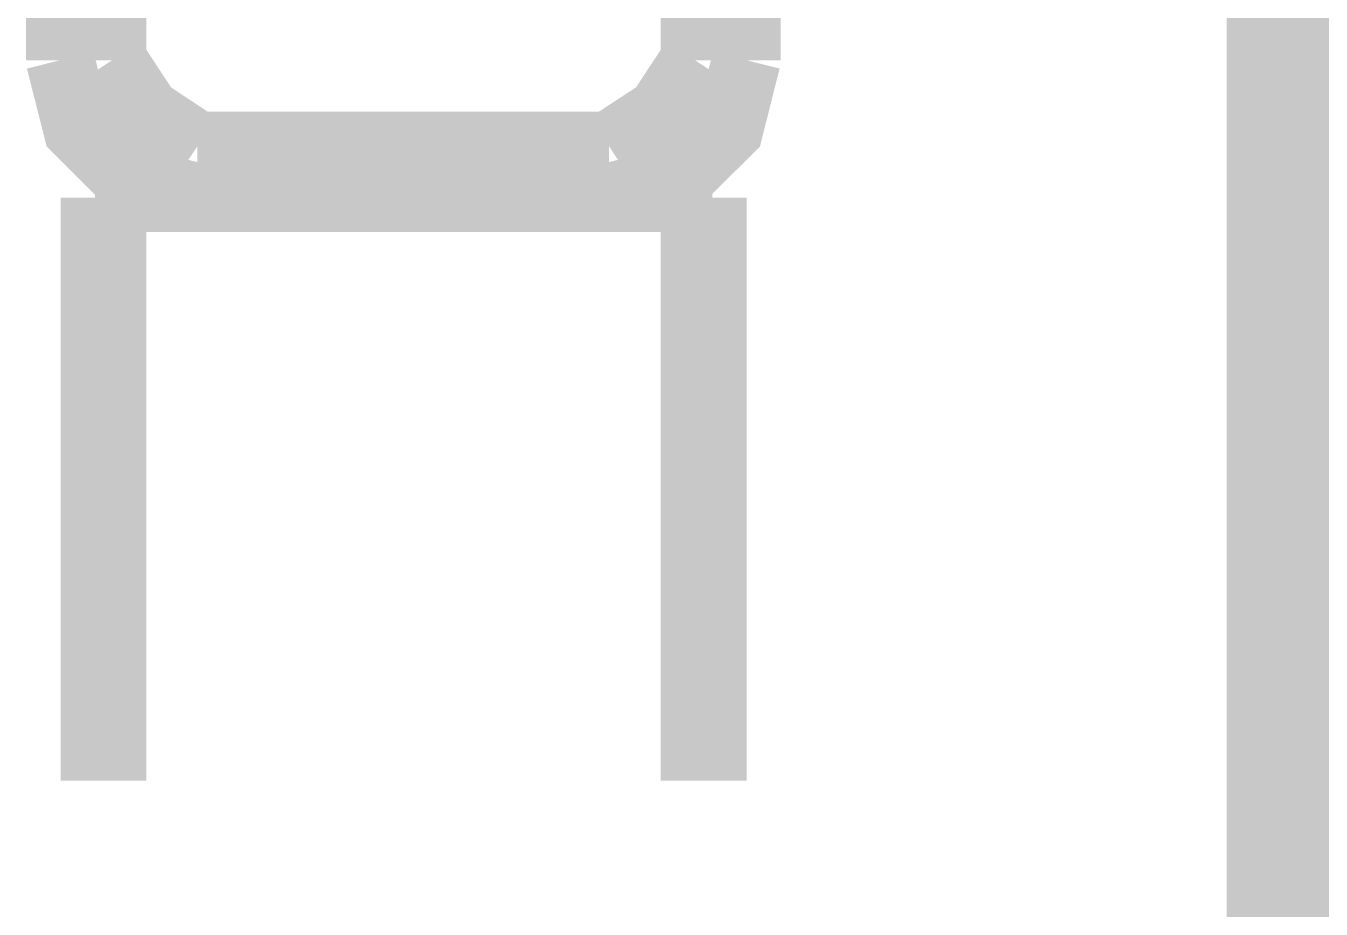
# Model space of a CAD drawing. Extents: x 0.1 to 11.6, y 0.3 to 16.2.
# Drawn here: x 7.905 to 8.0309, y 8.7292 to 8.815 of the extents above; entities that cross this region are included whole.
import ezdxf

# ---------------------------------------------------------------- set-up
doc = ezdxf.new("R2010")
doc.units = 0
doc.header["$MEASUREMENT"] = 0

msp = doc.modelspace()

# ---------------------------------------------------------------- linework, layer by layer
at = {"color": 0}
for points, const_width in [([(8.02669, 5.91667), (8.02669, 9.22835)], 0.01), ([(7.90831, 8.81168), (7.90831, 8.87332)], 0.00667), ([(7.91336, 8.87332), (7.91336, 8.81168)], 0.00667), ([(7.97, 8.81168), (7.97, 8.87332)], 0.00667), ([(7.97499, 8.87332), (7.97499, 8.81168)], 0.00667), ([(8.02669, 8.845), (8.03331, 8.81999), (8.04833, 8.79833)], 0.01), ([(7.90831, 8.81168), (7.91, 8.80501), (7.91499, 8.80003), (7.92165, 8.79833)], 0.00667), ([(7.91336, 8.81168), (7.91667, 8.80664), (7.92165, 8.80333)], 0.00667), ([(7.96164, 8.79833), (7.96832, 8.80003), (7.97331, 8.80501), (7.97499, 8.81168)], 0.00667), ([(7.96164, 8.80333), (7.96669, 8.80664), (7.97, 8.81168)], 0.00667), ([(7.92165, 8.80333), (7.96164, 8.80333)], 0.00667), ([(7.91168, 8.79833), (7.91168, 8.74164)], 0.00667), ([(7.91168, 8.79833), (7.91667, 8.79833)], 0.00667), ([(7.91336, 8.79833), (7.91336, 8.74164)], 0.00667), ([(7.91667, 8.79833), (7.96669, 8.79833)], 0.00667), ([(7.96164, 8.79833), (7.92165, 8.79833)], 0.00667), ([(7.96669, 8.79833), (7.97168, 8.79833)], 0.00667), ([(7.97, 8.79833), (7.97, 8.74164)], 0.00667), ([(7.97168, 8.79833), (7.97168, 8.74164)], 0.00667)]:
    msp.add_lwpolyline(points, dxfattribs=dict(at, const_width=const_width))

doc.saveas('drawing.dxf')
